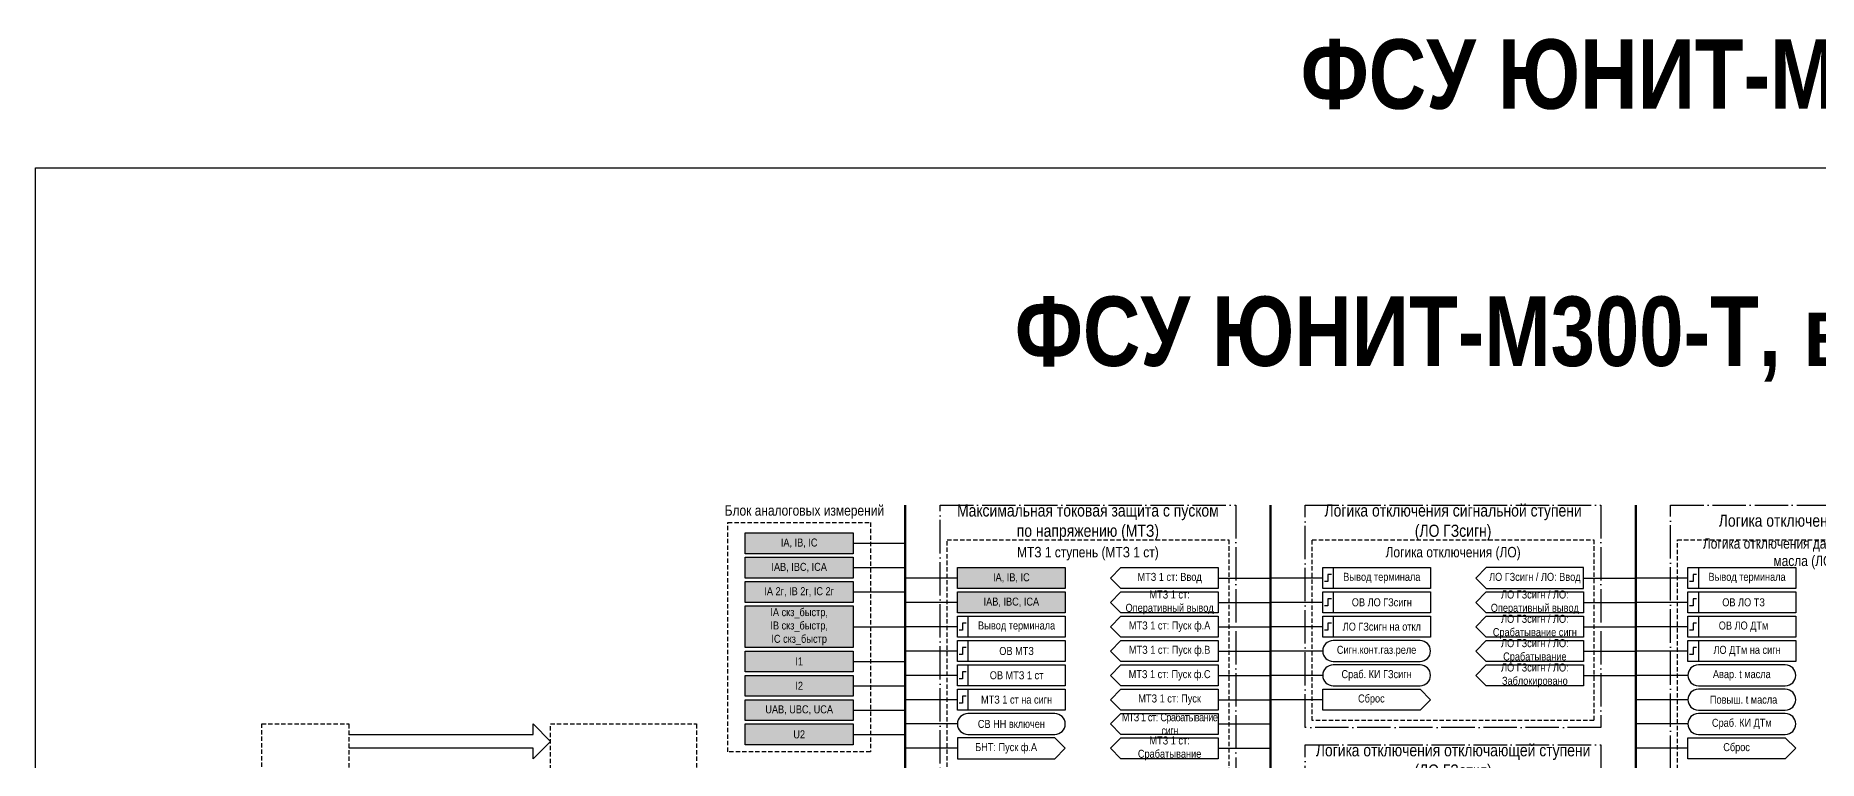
# Model space of a CAD drawing. Header units: millimetres. Extents: x -1595 to 2157, y 0 to 879.
# Drawn here: x 0 to 512, y 671 to 879 of the extents above; entities that cross this region are included whole.
import ezdxf

# ---------------------------------------------------------------- set-up
doc = ezdxf.new("R2010")
doc.units = ezdxf.units.MM
doc.linetypes.add('ACAD_ISO04W100', pattern=[30, 24, -3, 0, -3])
doc.linetypes.add('штриховая2', pattern=[0.375, 0.25, -0.125])
doc.layers.add('TEXT', color=7, linetype='Continuous', lineweight=25)
doc.styles.add('2.5_Gost_RD', font='ARIALN.TTF', dxfattribs={"height": 2.5})
doc.styles.add('3.5_Gost_RD', font='ARIALN.TTF', dxfattribs={"height": 3.5})

msp = doc.modelspace()

# ---------------------------------------------------------------- hatches: boundary and pattern name
at = {"ltscale": 100, "true_color": 0x00cb62}
h = msp.add_hatch(color=112, dxfattribs=at)
h.dxf.hatch_style = 1
h.paths.add_polyline_path([(204, 736), (235, 736), (235, 730), (204, 730)])
h = msp.add_hatch(color=112, dxfattribs=at)
h.dxf.hatch_style = 1
h.paths.add_polyline_path([(204, 729), (235, 729), (235, 723), (204, 723)])
h = msp.add_hatch(color=112, dxfattribs=at)
h.dxf.hatch_style = 1
h.paths.add_polyline_path([(265, 726), (296, 726), (296, 720), (265, 720)])
h = msp.add_hatch(color=112, dxfattribs=at)
h.dxf.hatch_style = 1
h.paths.add_polyline_path([(204, 722), (235, 722), (235, 716), (204, 716)])
h = msp.add_hatch(color=112, dxfattribs=at)
h.dxf.hatch_style = 1
h.paths.add_polyline_path([(265, 719), (296, 719), (296, 713), (265, 713)])
h = msp.add_hatch(color=112, dxfattribs=at)
h.dxf.hatch_style = 1
h.paths.add_polyline_path([(204, 715), (235, 715), (235, 703), (204, 703)])
h = msp.add_hatch(color=112, dxfattribs=at)
h.dxf.hatch_style = 1
h.paths.add_polyline_path([(204, 702), (235, 702), (235, 696), (204, 696)])
h = msp.add_hatch(color=112, dxfattribs=at)
h.dxf.hatch_style = 1
h.paths.add_polyline_path([(204, 695), (235, 695), (235, 689), (204, 689)])
h = msp.add_hatch(color=112, dxfattribs=at)
h.dxf.hatch_style = 1
h.paths.add_polyline_path([(204, 688), (235, 688), (235, 682), (204, 682)])
h = msp.add_hatch(color=112, dxfattribs=at)
h.dxf.hatch_style = 1
h.paths.add_polyline_path([(204, 681), (235, 681), (235, 675), (204, 675)])

# ---------------------------------------------------------------- linework, layer by layer
at = {"lineweight": 100, "ltscale": 100}
for p, q in [((250, 744), (250, 112)), ((355, 744), (355, 112)), ((460, 744), (460, 112))]:
    msp.add_line(p, q, dxfattribs=at)
at = {"ltscale": 100}
for p, q in [((235, 733), (250, 733)), ((235, 726), (250, 726)), ((265, 723), (250, 723)), ((340, 723), (355, 723)), ((370, 723), (355, 723)), ((445, 723), (460, 723)), ((475, 723), (460, 723)), ((235, 719), (250, 719)), ((265, 716), (250, 716)), ((340, 716), (355, 716)), ((370, 716), (355, 716)), ((445, 716), (460, 716)), ((475, 716), (460, 716)), ((235, 709), (250, 709)), ((265, 709), (250, 709)), ((340, 709), (355, 709)), ((370, 709), (355, 709)), ((445, 709), (460, 709)), ((475, 709), (460, 709)), ((235, 699), (250, 699)), ((265, 702), (250, 702)), ((340, 702), (355, 702)), ((370, 702), (355, 702)), ((445, 702), (460, 702)), ((475, 702), (460, 702)), ((235, 692), (250, 692)), ((265, 695), (250, 695)), ((340, 695), (355, 695)), ((370, 695), (355, 695)), ((445, 695), (460, 695)), ((475, 695), (460, 695)), ((265, 688), (250, 688)), ((340, 688), (355, 688)), ((370, 688), (355, 688)), ((475, 688), (460, 688)), ((235, 685), (250, 685)), ((235, 678), (250, 678)), ((265, 681), (250, 681)), ((340, 681), (355, 681)), ((475, 681), (460, 681)), ((265, 674), (250, 674)), ((340, 674), (355, 674)), ((475, 674), (460, 674))]:
    msp.add_line(p, q, dxfattribs=at)
at = {"color": 3, "ltscale": 100}
msp.add_lwpolyline([(0, 841), (1015, 841), (1015, 0), (0, 0)], close=True, dxfattribs=at)
at = {"color": 251, "linetype": 'ACAD_ISO04W100', "lineweight": 30, "ltscale": 0.4, "true_color": 0x58595b}
for points in [[(260, 744), (345, 744), (345, 234), (260, 234)], [(365, 744), (450, 744), (450, 680), (365, 680)], [(470, 744), (555, 744), (555, 535), (470, 535)], [(365, 675), (450, 675), (450, 611), (365, 611)]]:
    msp.add_lwpolyline(points, close=True, dxfattribs=at)
at = {"color": 7, "linetype": 'штриховая2', "ltscale": 5}
for points in [[(199, 739), (240, 739), (240, 673), (199, 673)], [(65, 681), (90, 681), (90, 468), (65, 468)], [(148, 681), (190, 681), (190, 651), (148, 651)]]:
    msp.add_lwpolyline(points, close=True, dxfattribs=at)
at = {"ltscale": 100}
for points in [[(204, 736), (235, 736), (235, 730), (204, 730)], [(204, 729), (235, 729), (235, 723), (204, 723)], [(265, 726), (296, 726), (296, 720), (265, 720)], [(340, 726), (340, 720), (312, 720), (309, 723), (312, 726)], [(370, 726), (373, 726), (373, 720), (370, 720)], [(370, 726), (401, 726), (401, 720), (370, 720)], [(417, 726), (414, 723), (417, 720), (445, 720), (445, 726)], [(475, 726), (478, 726), (478, 720), (475, 720)], [(475, 726), (506, 726), (506, 720), (475, 720)], [(204, 722), (235, 722), (235, 716), (204, 716)], [(265, 719), (296, 719), (296, 713), (265, 713)], [(340, 719), (340, 713), (312, 713), (309, 716), (312, 719)], [(370, 719), (373, 719), (373, 713), (370, 713)], [(370, 719), (401, 719), (401, 713), (370, 713)], [(417, 719), (445, 719), (445, 713), (417, 713), (414, 716)], [(475, 719), (478, 719), (478, 713), (475, 713)], [(475, 719), (506, 719), (506, 713), (475, 713)], [(204, 715), (235, 715), (235, 703), (204, 703)], [(265, 712), (268, 712), (268, 706), (265, 706)], [(265, 712), (296, 712), (296, 706), (265, 706)], [(340, 712), (340, 706), (312, 706), (309, 709), (312, 712)], [(370, 712), (373, 712), (373, 706), (370, 706)], [(370, 712), (401, 712), (401, 706), (370, 706)], [(475, 712), (478, 712), (478, 706), (475, 706)], [(475, 712), (506, 712), (506, 706), (475, 706)], [(265, 705), (268, 705), (268, 699), (265, 699)], [(265, 705), (296, 705), (296, 699), (265, 699)], [(340, 705), (340, 699), (312, 699), (309, 702), (312, 705)], [(475, 705), (478, 705), (478, 699), (475, 699)], [(475, 705), (506, 705), (506, 699), (475, 699)], [(204, 702), (235, 702), (235, 696), (204, 696)], [(265, 698), (268, 698), (268, 692), (265, 692)], [(265, 698), (296, 698), (296, 692), (265, 692)], [(340, 698), (340, 692), (312, 692), (309, 695), (312, 698)], [(204, 695), (235, 695), (235, 689), (204, 689)], [(204, 688), (235, 688), (235, 682), (204, 682)], [(265, 691), (268, 691), (268, 685), (265, 685)], [(265, 691), (296, 691), (296, 685), (265, 685)], [(340, 691), (340, 685), (312, 685), (309, 688), (312, 691)], [(340, 684), (340, 678), (312, 678), (309, 681), (312, 684)], [(204, 681), (235, 681), (235, 675), (204, 675)], [(340, 677), (340, 671), (312, 671), (309, 674), (312, 677)]]:
    msp.add_lwpolyline(points, close=True, dxfattribs=at)
at = {"linetype": 'штриховая2', "ltscale": 5}
for points in [[(262, 734), (343, 734), (343, 633), (262, 633)], [(367, 734), (448, 734), (448, 682), (367, 682)], [(472, 734), (553, 734), (553, 668), (472, 668)]]:
    msp.add_lwpolyline(points, close=True, dxfattribs=at)
at = {"lineweight": 30, "ltscale": 100}
for points in [[(372.5, 724), (371.5, 724), (371.5, 722), (370.5, 722)], [(477.5, 724), (476.5, 724), (476.5, 722), (475.5, 722)], [(372.5, 717), (371.5, 717), (371.5, 715), (370.5, 715)], [(477.5, 717), (476.5, 717), (476.5, 715), (475.5, 715)], [(267.5, 710), (266.5, 710), (266.5, 708), (265.5, 708)], [(372.5, 710), (371.5, 710), (371.5, 708), (370.5, 708)], [(477.5, 710), (476.5, 710), (476.5, 708), (475.5, 708)], [(267.5, 703), (266.5, 703), (266.5, 701), (265.5, 701)], [(477.5, 703), (476.5, 703), (476.5, 701), (475.5, 701)], [(267.5, 696), (266.5, 696), (266.5, 694), (265.5, 694)], [(267.5, 689), (266.5, 689), (266.5, 687), (265.5, 687)]]:
    msp.add_lwpolyline(points, dxfattribs=at)
at = {"ltscale": 100}
for points in [[(414, 709), (417, 712), (445, 712), (445, 706), (417, 706), (414, 709)], [(414, 702), (417, 705), (445, 705), (445, 699), (417, 699), (414, 702)], [(414, 695), (417, 698), (445, 698), (445, 692), (417, 692), (414, 695)], [(370, 691), (398, 691), (401, 688), (398, 685), (370, 685), (370, 691)], [(90, 678), (143, 678), (143, 681), (148, 676), (143, 671), (143, 674), (90, 674)], [(296, 674), (293, 677), (265, 677), (265, 671), (293, 671), (296, 674)], [(475, 677), (503, 677), (506, 674), (503, 671), (475, 671), (475, 677)]]:
    msp.add_lwpolyline(points, dxfattribs=at)
for points in [[(373, 699), (398, 699, 1), (398, 705), (373, 705, 1)], [(373, 692), (398, 692, 1), (398, 698), (373, 698, 1)], [(478, 692), (503, 692, 1), (503, 698), (478, 698, 1)], [(478, 685), (503, 685, 1), (503, 691), (478, 691, 1)], [(268, 678), (293, 678, 1), (293, 684), (268, 684, 1)], [(478, 678), (503, 678, 1), (503, 684), (478, 684, 1)]]:
    msp.add_lwpolyline(points, format="xyb", close=True, dxfattribs=at)

# ---------------------------------------------------------------- texts
at = {"ltscale": 100, "attachment_point": 5, "style": '2.5_Gost_RD'}
for s, insert, char_height, width in [('{\\fArial Narrow|b1|i0|c204|p34;ФСУ ЮНИТ-М300-Т, версия 2.1 (21.07.25)}', (592, 865), 20, 1350), ('{\\fArial Narrow|b1|i0|c204|p34;ФСУ ЮНИТ-М300-Т, версия 2.1  Разработка  версии 2.2}', (592, 791), 20, 1350), ('МТЗ 1 ст: Ввод', (326, 723), 2.3, 28), ('МТЗ 1 ст: Оперативный вывод', (326, 716), 2.3, 28), ('МТЗ 1 ст: Пуск ф.А', (326, 709), 2.3, 28), ('МТЗ 1 ст: Пуск ф.В', (326, 702), 2.3, 28), ('МТЗ 1 ст: Пуск ф.С', (326, 695), 2.3, 28), ('МТЗ 1 ст: Пуск', (326, 688), 2.3, 28), ('Сброс', (384, 688), 2.3, 28), ('СВ НН включен', (280.5, 681), 2.3, 31), ('{\\T0.9;МТЗ 1 ст: Срабатывание сигн}', (326, 681), 2.3, 28), ('МТЗ 1 ст: Срабатывание ', (326, 674), 2.3, 28), ('Сброс', (489, 674), 2.3, 28)]:
    msp.add_mtext(s, dxfattribs=dict(at, insert=insert, char_height=char_height, width=width))
at = {"color": 128, "ltscale": 100, "true_color": 0x0b6436, "attachment_point": 5, "style": '3.5_Gost_RD'}
for s, insert, char_height, width in [('Максимальная токовая защита с пуском по напряжению (МТЗ)', (302.5, 739), 3.5, 76.8816), ('Логика отключения сигнальной ступени (ЛО ГЗсигн) ', (407.5, 739), 3.5, 80.7457), ('Логика отключения ТЗ (ЛО ТЗ)', (512.5, 739), 3.5, 85), ('Логика отключения датчика температуры масла (ЛО ДТм)', (512.5, 730), 3, 74.7867), ('МТЗ 1 ступень (МТЗ 1 ст)', (302.5, 730), 3, 81), ('Логика отключения (ЛО)', (407.5, 730), 3, 81), ('Логика отключения отключающей ступени (ЛО ГЗоткл) ', (407.5, 670), 3.5, 85)]:
    msp.add_mtext(s, dxfattribs=dict(at, insert=insert, char_height=char_height, width=width))
at = {"color": 0, "ltscale": 100, "char_height": 2.3, "attachment_point": 5, "style": '2.5_Gost_RD'}
for s, insert, width in [('{\\C256;IA, IB, IC}', (219.5, 733), 23.725), ('{\\C256;IAB, IBC, ICA}', (219.5, 726), 23.725), ('{\\C256;IA, IB, IC}', (280.5, 723), 23.725), ('{\\C256;IA 2г, IB 2г, IC 2г}', (219.5, 719), 23.725), ('{\\C256;IAB, IBC, ICA}', (280.5, 716), 23.725), ('{\\C256;Вывод терминала}', (282, 709), 28), ('{\\C256;I1}', (219.5, 699), 23.725), ('{\\C256;I2}', (219.5, 692), 23.725), ('{\\C256;МТЗ 1 ст на сигн}', (282, 688), 28), ('{\\C256;UAB, UBC, UCA}', (219.5, 685), 23.725), ('{\\C256;U2}', (219.5, 678), 23.725)]:
    msp.add_mtext(s, dxfattribs=dict(at, insert=insert, width=width))
at = {"layer": 'TEXT', "ltscale": 100, "attachment_point": 5, "style": '2.5_Gost_RD'}
for s, insert, char_height, width in [('Блок аналоговых измерений', (221, 742), 3, 46.1947), ('ЛО ГЗсигн / ЛО: Ввод', (431, 723), 2.3, 28), ('ЛО ГЗсигн / ЛО: Оперативный вывод', (431, 716), 2.3, 31.5683), ('ЛО ГЗсигн / ЛО: Срабатывание сигн', (431, 709), 2.3, 28), ('\\A1;Сигн.конт.газ.реле', (385.5, 702), 2.3, 31), ('ЛО ГЗсигн / ЛО: Срабатывание', (431, 702), 2.3, 28), ('ЛО ГЗсигн / ЛО: Заблокировано', (431, 695), 2.3, 31.0696), ('\\A1;Сраб. КИ ГЗсигн', (385.5, 695), 2.3, 31), ('\\A1;Авар. t масла', (490.5, 695), 2.3, 31), ('БНТ: Пуск ф.А', (279, 674), 2.3, 28)]:
    msp.add_mtext(s, dxfattribs=dict(at, insert=insert, char_height=char_height, width=width))
at = {"layer": 'TEXT', "color": 0, "ltscale": 100, "char_height": 2.3, "attachment_point": 5, "style": '2.5_Gost_RD'}
for s, insert, width in [('{\\C256;Вывод терминала}', (387, 723), 28), ('{\\C256;Вывод терминала}', (492, 723), 28), ('{\\C256;IA скз_быстр, \\PIB скз_быстр, \\PIC скз_быстр}', (219.5, 709), 31), ('{\\C256;ОВ ЛО ГЗсигн}', (387, 716), 28), ('{\\C256;ОВ ЛО ТЗ}', (491, 716), 28), ('{\\C256;ЛО ГЗсигн на откл}', (387, 709), 28), ('{\\C256;ОВ ЛО ДТм}', (491, 709), 28), ('{\\C256;ОВ МТЗ}', (282, 702), 28), ('{\\C256;ЛО ДТм на сигн}', (492, 702), 28), ('{\\C256;ОВ МТЗ 1 ст}', (282, 695), 28), ('\\A1;{\\C256;Повыш. t масла }', (491, 688), 31), ('\\A1;{\\C256;Сраб. КИ ДТм}', (490.5, 681), 31)]:
    msp.add_mtext(s, dxfattribs=dict(at, insert=insert, width=width))

doc.saveas('drawing.dxf')
